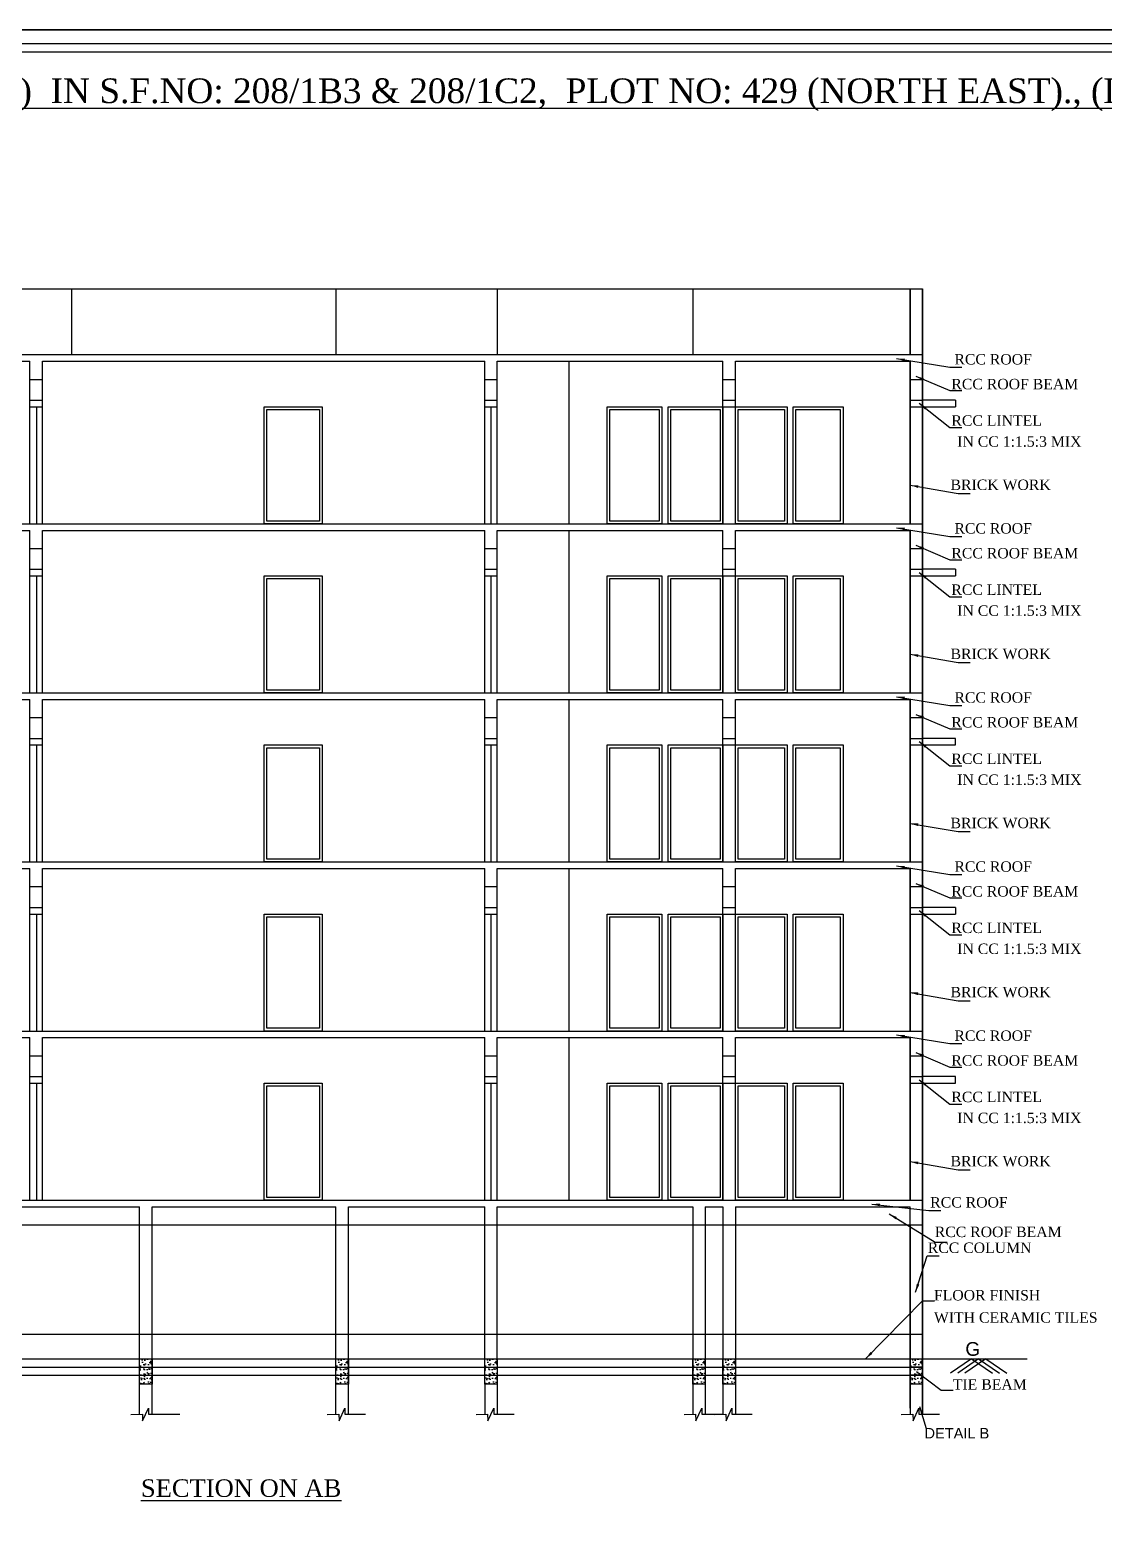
# Model space of a CAD drawing. Header units: metres. Extents: x 9178 to 9474, y -3543 to -3474.
# Drawn here: x 9263.43 to 9283.01, y -3501.46 to -3474.37 of the extents above; entities that cross this region are included whole.
import ezdxf
from ezdxf.enums import TextEntityAlignment as Align

# ---------------------------------------------------------------- set-up
doc = ezdxf.new("R2010")
doc.units = ezdxf.units.M
doc.header["$MEASUREMENT"] = 0
doc.layers.add('FLOOR-STILT', color=7, linetype='Continuous')
doc.styles.add('Isa-', font='times.ttf')
doc.styles.get("Standard").update_dxf_attribs({"font": 'arial.ttf'})
doc.styles.add('STYLE2', font='times.ttf')
doc.dimstyles.new('ISO-25', dxfattribs={"dimscale": 0, "dimtxt": 0.23, "dimasz": 0.15, "dimexe": 1.25, "dimexo": 0.625, "dimgap": 0.11, "dimtad": 0, "dimtih": 1, "dimtoh": 1, "dimzin": 1, "dimdsep": 46, "dimtxsty": 'STYLE2', "dimblk": 'OBLIQUE', "dimcen": 0, "dimse1": 1, "dimse2": 1, "dimclrd": 1, "dimclrt": 3, "dimadec": 0, "dimazin": 2, "dimtfac": 1, "dimtix": 1, "dimtofl": 0, "dimtmove": 0, "dimatfit": 3, "dimfxl": 0, "dimtolj": 1, "dimarcsym": 0})

# ---------------------------------------------------------------- blocks, each defined once
blk = doc.blocks.new('_Oblique')
at = {"color": 0, "linetype": 'ByBlock', "lineweight": -2}
blk.add_line((-0.5, -0.5), (0.5, 0.5), dxfattribs=at)

msp = doc.modelspace()

# ---------------------------------------------------------------- hatches: boundary and pattern name
h = msp.add_hatch()
h.set_pattern_fill('AR-CONC', scale=0.025, style=0)
h.set_pattern_definition([(50, (1763.14002, -2215.37521), (0.1793150457, -0.0156880337), [0.01875, -0.20625]), (355, (1763.14002, -2215.37521), (-0.0346878334, 0.1880480334), [0.015, -0.165]), (100.4514, (1763.15496, -2215.37652), (0.1446273454, 0.1723598855), [0.0159350475, -0.175285528]), (46.1842, (1763.14002, -2215.3252), (0.266810262, -0.0413797536), [0.028125, -0.309375]), (96.6356, (1763.16225, -2215.32866), (0.233665676, 0.243529468), [0.023902572, -0.26292825]), (351.1842, (1763.14002, -2215.3252), (0.233665486, 0.24352965), [0.0225, -0.2475]), (21, (1763.16502, -2215.33771), (0.149226763, -0.1006547227), [0.01875, -0.20625]), (326, (1763.16502, -2215.33771), (0.060828833, 0.1812875113), [0.015, -0.165]), (71.4514, (1763.17745, -2215.3461), (0.210055657, 0.080632624), [0.0159350475, -0.175285528]), (37.5, (1763.140016, -2215.37521), (0.00303996383, 0.08322346346), [0, -0.163, 0, -0.1675, 0, -0.165625]), (7.5, (1763.14002, -2215.37521), (0.0657673844, 0.098602928), [0, -0.0955, 0, -0.15925, 0, -0.063125]), (327.5, (1763.084266, -2215.37521), (0.13345560904, -0.00563871793), [0, -0.0625, 0, -0.195, 0, -0.25875]), (317.5, (1763.05927, -2215.37521), (0.1457965423, 0.0250262456), [0, -0.08125, 0, -0.1295, 0, -0.18375])])
h.paths.add_polyline_path([(9265.42923, -3498.57534), (9265.65923, -3498.57534), (9265.65923, -3499.03824), (9265.42923, -3499.03824)])
h = msp.add_hatch()
h.set_pattern_fill('AR-CONC', scale=0.025, style=0)
h.set_pattern_definition([(50, (1766.72002, -2215.37521), (0.1793150457, -0.0156880337), [0.01875, -0.20625]), (355, (1766.72002, -2215.37521), (-0.0346878334, 0.1880480334), [0.015, -0.165]), (100.4514, (1766.73496, -2215.37652), (0.1446273454, 0.1723598855), [0.0159350475, -0.175285528]), (46.1842, (1766.72002, -2215.32521), (0.266810262, -0.0413797536), [0.028125, -0.309375]), (96.6356, (1766.74225, -2215.32866), (0.233665676, 0.243529468), [0.023902572, -0.26292825]), (351.1842, (1766.72002, -2215.3252), (0.233665486, 0.24352965), [0.0225, -0.2475]), (21, (1766.74502, -2215.33771), (0.149226763, -0.1006547227), [0.01875, -0.20625]), (326, (1766.74502, -2215.33771), (0.060828833, 0.1812875113), [0.015, -0.165]), (71.4514, (1766.75745, -2215.3461), (0.210055657, 0.080632624), [0.0159350475, -0.175285528]), (37.5, (1766.720016, -2215.37521), (0.00303996383, 0.08322346346), [0, -0.163, 0, -0.1675, 0, -0.165625]), (7.5, (1766.72002, -2215.37521), (0.0657673844, 0.098602928), [0, -0.0955, 0, -0.15925, 0, -0.063125]), (327.5, (1766.664266, -2215.37521), (0.13345560904, -0.00563871793), [0, -0.0625, 0, -0.195, 0, -0.25875]), (317.5, (1766.63927, -2215.37521), (0.1457965423, 0.0250262456), [0, -0.08125, 0, -0.1295, 0, -0.18375])])
h.paths.add_polyline_path([(9269.00923, -3498.57534), (9269.23923, -3498.57535), (9269.23923, -3499.03824), (9269.00923, -3499.03824)])
h = msp.add_hatch()
h.set_pattern_fill('AR-CONC', scale=0.025, style=0)
h.set_pattern_definition([(50, (1769.43002, -2215.37521), (0.1793150457, -0.0156880337), [0.01875, -0.20625]), (355, (1769.43002, -2215.37521), (-0.0346878334, 0.1880480334), [0.015, -0.165]), (100.4514, (1769.44496, -2215.37652), (0.1446273454, 0.1723598855), [0.0159350475, -0.175285528]), (46.1842, (1769.43002, -2215.32521), (0.266810262, -0.0413797536), [0.028125, -0.309375]), (96.6356, (1769.45225, -2215.32866), (0.233665676, 0.243529468), [0.023902572, -0.26292825]), (351.1842, (1769.43002, -2215.3252), (0.233665486, 0.24352965), [0.0225, -0.2475]), (21, (1769.45502, -2215.33771), (0.149226763, -0.1006547227), [0.01875, -0.20625]), (326, (1769.45502, -2215.33771), (0.060828833, 0.1812875113), [0.015, -0.165]), (71.4514, (1769.46745, -2215.3461), (0.210055657, 0.080632624), [0.0159350475, -0.175285528]), (37.5, (1769.430016, -2215.37521), (0.00303996383, 0.08322346346), [0, -0.163, 0, -0.1675, 0, -0.165625]), (7.5, (1769.43002, -2215.37521), (0.0657673844, 0.098602928), [0, -0.0955, 0, -0.15925, 0, -0.063125]), (327.5, (1769.374266, -2215.37521), (0.13345560904, -0.00563871793), [0, -0.0625, 0, -0.195, 0, -0.25875]), (317.5, (1769.34927, -2215.37521), (0.1457965423, 0.0250262456), [0, -0.08125, 0, -0.1295, 0, -0.18375])])
h.paths.add_polyline_path([(9271.71923, -3498.57534), (9271.94923, -3498.57535), (9271.94923, -3499.03824), (9271.71923, -3499.03824)])
h = msp.add_hatch()
h.set_pattern_fill('AR-CONC', scale=0.025, style=0)
h.set_pattern_definition([(50, (1773.22002, -2215.37521), (0.1793150457, -0.0156880337), [0.01875, -0.20625]), (355, (1773.22002, -2215.37521), (-0.0346878334, 0.1880480334), [0.015, -0.165]), (100.4514, (1773.23496, -2215.37652), (0.1446273454, 0.1723598855), [0.0159350475, -0.175285528]), (46.1842, (1773.22002, -2215.32521), (0.266810262, -0.0413797536), [0.028125, -0.309375]), (96.6356, (1773.24225, -2215.32866), (0.233665676, 0.243529468), [0.023902572, -0.26292825]), (351.1842, (1773.22002, -2215.3252), (0.233665486, 0.24352965), [0.0225, -0.2475]), (21, (1773.24502, -2215.33771), (0.149226763, -0.1006547227), [0.01875, -0.20625]), (326, (1773.24502, -2215.33771), (0.060828833, 0.1812875113), [0.015, -0.165]), (71.4514, (1773.25745, -2215.3461), (0.210055657, 0.080632624), [0.0159350475, -0.175285528]), (37.5, (1773.220017, -2215.37521), (0.00303996383, 0.08322346346), [0, -0.163, 0, -0.1675, 0, -0.165625]), (7.5, (1773.22002, -2215.37521), (0.0657673844, 0.098602928), [0, -0.0955, 0, -0.15925, 0, -0.063125]), (327.5, (1773.16427, -2215.37521), (0.13345560904, -0.00563871793), [0, -0.0625, 0, -0.195, 0, -0.25875]), (317.5, (1773.13927, -2215.37521), (0.1457965423, 0.0250262456), [0, -0.08125, 0, -0.1295, 0, -0.18375])])
h.paths.add_polyline_path([(9275.50923, -3498.57534), (9275.73923, -3498.57535), (9275.73923, -3499.03824), (9275.50923, -3499.03824)])
h = msp.add_hatch()
h.set_pattern_fill('AR-CONC', scale=0.025, style=0)
h.set_pattern_definition([(50, (1773.77002, -2215.37521), (0.1793150457, -0.0156880337), [0.01875, -0.20625]), (355, (1773.77002, -2215.37521), (-0.0346878334, 0.1880480334), [0.015, -0.165]), (100.4514, (1773.78496, -2215.37652), (0.1446273454, 0.1723598855), [0.0159350475, -0.175285528]), (46.1842, (1773.77002, -2215.32521), (0.266810262, -0.0413797536), [0.028125, -0.309375]), (96.6356, (1773.79225, -2215.32866), (0.233665676, 0.243529468), [0.023902572, -0.26292825]), (351.1842, (1773.77002, -2215.3252), (0.233665486, 0.24352965), [0.0225, -0.2475]), (21, (1773.79502, -2215.33771), (0.149226763, -0.1006547227), [0.01875, -0.20625]), (326, (1773.79502, -2215.33771), (0.060828833, 0.1812875113), [0.015, -0.165]), (71.4514, (1773.80745, -2215.3461), (0.210055657, 0.080632624), [0.0159350475, -0.175285528]), (37.5, (1773.770016, -2215.37521), (0.00303996383, 0.08322346346), [0, -0.163, 0, -0.1675, 0, -0.165625]), (7.5, (1773.77002, -2215.37521), (0.0657673844, 0.098602928), [0, -0.0955, 0, -0.15925, 0, -0.063125]), (327.5, (1773.714266, -2215.37521), (0.13345560904, -0.00563871793), [0, -0.0625, 0, -0.195, 0, -0.25875]), (317.5, (1773.68927, -2215.37521), (0.1457965423, 0.0250262456), [0, -0.08125, 0, -0.1295, 0, -0.18375])])
h.paths.add_polyline_path([(9276.05923, -3498.57534), (9276.28923, -3498.57535), (9276.28923, -3499.03824), (9276.05923, -3499.03824)])
h = msp.add_hatch()
h.set_pattern_fill('AR-CONC', scale=0.025, style=0)
h.set_pattern_definition([(50, (1777.18002, -2215.37521), (0.1793150457, -0.0156880337), [0.01875, -0.20625]), (355, (1777.18002, -2215.37521), (-0.0346878334, 0.1880480334), [0.015, -0.165]), (100.4514, (1777.19496, -2215.37652), (0.1446273454, 0.1723598855), [0.0159350475, -0.175285528]), (46.1842, (1777.18002, -2215.3252), (0.266810262, -0.0413797536), [0.028125, -0.309375]), (96.6356, (1777.20225, -2215.32866), (0.233665676, 0.243529468), [0.023902572, -0.26292825]), (351.1842, (1777.18002, -2215.3252), (0.233665486, 0.24352965), [0.0225, -0.2475]), (21, (1777.20502, -2215.33771), (0.149226763, -0.1006547227), [0.01875, -0.20625]), (326, (1777.20502, -2215.33771), (0.060828833, 0.1812875113), [0.015, -0.165]), (71.4514, (1777.21745, -2215.3461), (0.210055657, 0.080632624), [0.0159350475, -0.175285528]), (37.5, (1777.180015, -2215.37521), (0.00303996383, 0.08322346346), [0, -0.163, 0, -0.1675, 0, -0.165625]), (7.5, (1777.180015, -2215.37521), (0.0657673844, 0.098602928), [0, -0.0955, 0, -0.15925, 0, -0.063125]), (327.5, (1777.124265, -2215.37521), (0.13345560904, -0.00563871793), [0, -0.0625, 0, -0.195, 0, -0.25875]), (317.5, (1777.09927, -2215.37521), (0.1457965423, 0.0250262456), [0, -0.08125, 0, -0.1295, 0, -0.18375])])
h.paths.add_polyline_path([(9279.46923, -3498.57534), (9279.69923, -3498.57534), (9279.69923, -3499.03824), (9279.46923, -3499.03824)])

# ---------------------------------------------------------------- linework, layer by layer
at = {"color": 3}
for p, q in [((9255.31923, -3479.08534), (9279.69923, -3479.08534)), ((9255.31923, -3480.28534), (9279.69923, -3480.28534)), ((9258.88923, -3480.40534), (9263.42923, -3480.40534)), ((9258.88923, -3480.40534), (9263.42923, -3480.40534)), ((9263.65923, -3480.40534), (9271.71923, -3480.40534)), ((9263.65923, -3480.40534), (9271.71923, -3480.40534)), ((9271.94923, -3480.40534), (9276.05923, -3480.40534)), ((9271.94923, -3480.40534), (9276.05923, -3480.40534)), ((9276.28923, -3480.40534), (9277.97923, -3480.40534)), ((9276.28923, -3480.40534), (9279.46923, -3480.40534)), ((9278.55923, -3480.40534), (9279.46923, -3480.40534)), ((9279.46923, -3480.40534), (9279.46923, -3483.36534)), ((9279.69923, -3480.28534), (9279.69923, -3499.5841)), ((9263.42923, -3480.73534), (9263.65923, -3480.73534)), ((9271.71923, -3480.73534), (9271.94923, -3480.73534)), ((9276.05923, -3480.73534), (9276.28923, -3480.73534)), ((9279.46923, -3480.73534), (9279.69923, -3480.73534)), ((9279.46923, -3480.73534), (9279.69923, -3480.73534)), ((9279.46923, -3481.11534), (9279.69923, -3481.11534)), ((9279.46923, -3481.23534), (9279.69923, -3481.23534)), ((9255.31923, -3483.36534), (9279.69923, -3483.36534)), ((9258.88923, -3483.48534), (9263.42923, -3483.48534)), ((9263.65923, -3483.48534), (9271.71923, -3483.48534)), ((9263.65923, -3483.48534), (9271.71923, -3483.48534)), ((9271.94923, -3483.48534), (9276.05923, -3483.48534)), ((9271.94923, -3483.48534), (9276.05923, -3483.48534)), ((9276.28923, -3483.48534), (9277.97923, -3483.48534)), ((9276.28923, -3483.48534), (9279.46923, -3483.48534)), ((9278.55923, -3483.48534), (9279.46923, -3483.48534)), ((9279.46923, -3483.48534), (9279.46923, -3486.44534)), ((9263.42923, -3483.81534), (9263.65923, -3483.81534)), ((9271.71923, -3483.81534), (9271.94923, -3483.81534)), ((9276.05923, -3483.81534), (9276.28923, -3483.81534)), ((9279.46923, -3483.81534), (9279.69923, -3483.81534)), ((9279.46923, -3483.81534), (9279.69923, -3483.81534)), ((9279.46923, -3484.19534), (9279.69923, -3484.19534)), ((9279.46923, -3484.31534), (9279.69923, -3484.31534)), ((9255.31923, -3486.44534), (9279.69923, -3486.44534)), ((9258.88923, -3486.56534), (9263.42923, -3486.56534)), ((9263.65923, -3486.56534), (9271.71923, -3486.56534)), ((9263.65923, -3486.56534), (9271.71923, -3486.56534)), ((9271.94923, -3486.56534), (9276.05923, -3486.56534)), ((9271.94923, -3486.56534), (9276.05923, -3486.56534)), ((9276.28923, -3486.56534), (9277.97923, -3486.56534)), ((9276.28923, -3486.56534), (9279.46923, -3486.56534)), ((9278.55923, -3486.56534), (9279.46923, -3486.56534)), ((9279.46923, -3486.56534), (9279.46923, -3489.52534)), ((9263.42923, -3486.89534), (9263.65923, -3486.89534)), ((9271.71923, -3486.89534), (9271.94923, -3486.89534)), ((9276.05923, -3486.89534), (9276.28923, -3486.89534)), ((9279.46923, -3486.89534), (9279.69923, -3486.89534)), ((9279.46923, -3486.89534), (9279.69923, -3486.89534)), ((9279.46923, -3487.27534), (9279.69923, -3487.27534)), ((9279.46923, -3487.39534), (9279.69923, -3487.39534)), ((9255.31923, -3489.52534), (9279.69923, -3489.52534)), ((9258.88923, -3489.64534), (9263.42923, -3489.64534)), ((9263.65923, -3489.64534), (9271.71923, -3489.64534)), ((9263.65923, -3489.64534), (9271.71923, -3489.64534)), ((9271.94923, -3489.64534), (9276.05923, -3489.64534)), ((9271.94923, -3489.64534), (9276.05923, -3489.64534)), ((9276.28923, -3489.64534), (9277.97923, -3489.64534)), ((9276.28923, -3489.64534), (9279.46923, -3489.64534)), ((9278.55923, -3489.64534), (9279.46923, -3489.64534)), ((9279.46923, -3489.64534), (9279.46923, -3492.60534)), ((9263.42923, -3489.97534), (9263.65923, -3489.97534)), ((9271.71923, -3489.97534), (9271.94923, -3489.97534)), ((9276.05923, -3489.97534), (9276.28923, -3489.97534)), ((9279.46923, -3489.97534), (9279.69923, -3489.97534)), ((9279.46923, -3489.97534), (9279.69923, -3489.97534)), ((9279.46923, -3490.35534), (9279.69923, -3490.35534)), ((9279.46923, -3490.47534), (9279.69923, -3490.47534)), ((9255.31923, -3492.60534), (9279.69923, -3492.60534)), ((9258.77923, -3492.72534), (9263.42923, -3492.72534)), ((9263.65923, -3492.72534), (9271.71923, -3492.72534)), ((9271.94923, -3492.72534), (9276.05923, -3492.72534)), ((9276.28923, -3492.72534), (9279.46923, -3492.72534)), ((9279.46923, -3492.72534), (9279.46923, -3495.68534)), ((9263.42923, -3493.05534), (9263.65923, -3493.05534)), ((9271.71923, -3493.05534), (9271.94923, -3493.05534)), ((9276.05923, -3493.05534), (9276.28923, -3493.05534)), ((9279.46923, -3493.05534), (9279.69923, -3493.05534)), ((9279.46923, -3493.05534), (9279.69923, -3493.05534)), ((9279.46923, -3493.43534), (9279.69923, -3493.43534)), ((9279.46923, -3493.55534), (9279.69923, -3493.55534)), ((9255.31923, -3495.68534), (9279.69923, -3495.68534)), ((9262.43923, -3495.80534), (9265.42923, -3495.80534)), ((9265.65923, -3495.80534), (9269.00923, -3495.80534)), ((9269.23923, -3495.80534), (9271.71923, -3495.80534)), ((9269.23923, -3495.80534), (9271.71923, -3495.80534)), ((9271.94923, -3495.80534), (9275.50923, -3495.80534)), ((9271.94923, -3495.80534), (9275.50923, -3495.80534)), ((9275.73923, -3495.80534), (9276.05923, -3495.80534)), ((9275.73923, -3495.80534), (9276.05923, -3495.80534)), ((9276.28923, -3495.80534), (9277.73923, -3495.80534)), ((9276.28923, -3495.80534), (9279.46923, -3495.80534)), ((9279.69923, -3499.4641), (9279.69923, -3495.68534)), ((9255.31923, -3496.13534), (9279.69923, -3496.13534)), ((9279.46923, -3496.13534), (9279.46923, -3498.57534)), ((9279.46923, -3496.20534), (9279.46923, -3499.4641)), ((9279.46923, -3499.4641), (9279.46923, -3496.20534)), ((9254.08377, -3498.57534), (9281.60252, -3498.57534))]:
    msp.add_line(p, q, dxfattribs=at)
at = {"color": 92}
for p, q in [((9264.18923, -3479.08534), (9264.18923, -3480.28534)), ((9264.18923, -3479.08534), (9264.18923, -3480.28534)), ((9269.00923, -3479.08534), (9269.00923, -3480.28534)), ((9269.00923, -3479.08534), (9269.00923, -3480.28534)), ((9271.94923, -3479.08534), (9271.94923, -3480.28534)), ((9271.94923, -3479.08534), (9271.94923, -3480.28534)), ((9279.46923, -3480.28534), (9279.46923, -3479.08534)), ((9279.46923, -3479.08534), (9279.46923, -3480.28534)), ((9279.46923, -3480.28534), (9279.46923, -3479.08534)), ((9279.69923, -3499.5841), (9279.69923, -3479.08534)), ((9279.69923, -3479.08534), (9279.69923, -3480.28534)), ((9279.69923, -3499.5841), (9279.69923, -3479.08534)), ((9263.42923, -3483.36534), (9263.42923, -3480.40534)), ((9263.65923, -3483.36534), (9263.65923, -3480.40534)), ((9271.71923, -3483.36534), (9271.71923, -3480.40534)), ((9271.94923, -3483.36534), (9271.94923, -3480.40534)), ((9273.25923, -3483.36534), (9273.25923, -3480.40534)), ((9276.05923, -3483.36534), (9276.05923, -3480.40534)), ((9276.28923, -3483.36534), (9276.28923, -3480.40534)), ((9279.46923, -3483.36534), (9279.46923, -3480.39697)), ((9279.46923, -3483.36534), (9279.46923, -3480.39697)), ((9263.42923, -3481.11534), (9263.65923, -3481.11534)), ((9263.42923, -3481.23534), (9263.65923, -3481.23534)), ((9263.55206, -3481.23534), (9263.55206, -3483.36534)), ((9271.71923, -3481.11534), (9271.94923, -3481.11534)), ((9271.71923, -3481.23534), (9271.94923, -3481.23534)), ((9271.83023, -3481.23534), (9271.83023, -3483.36534)), ((9273.94923, -3481.23534), (9274.94923, -3481.23534)), ((9275.05923, -3481.23534), (9276.28923, -3481.23534)), ((9276.05923, -3481.11534), (9276.28923, -3481.11534)), ((9280.29923, -3481.11534), (9279.69923, -3481.11534)), ((9279.69923, -3481.23534), (9280.29923, -3481.23534)), ((9280.29923, -3481.11534), (9280.29923, -3481.23534)), ((9263.42923, -3486.44534), (9263.42923, -3483.48534)), ((9263.65923, -3486.44534), (9263.65923, -3483.48534)), ((9271.71923, -3486.44534), (9271.71923, -3483.48534)), ((9271.94923, -3486.44534), (9271.94923, -3483.48534)), ((9273.25923, -3486.44534), (9273.25923, -3483.48534)), ((9276.05923, -3486.44534), (9276.05923, -3483.48534)), ((9276.28923, -3486.44534), (9276.28923, -3483.48534)), ((9279.46923, -3486.44534), (9279.46923, -3483.47697)), ((9279.46923, -3486.44534), (9279.46923, -3483.47697)), ((9263.42923, -3484.19534), (9263.65923, -3484.19534)), ((9271.71923, -3484.19534), (9271.94923, -3484.19534)), ((9276.05923, -3484.19534), (9276.28923, -3484.19534)), ((9280.29923, -3484.19534), (9279.69923, -3484.19534)), ((9280.29923, -3484.19534), (9280.29923, -3484.31534)), ((9263.42923, -3484.31534), (9263.65923, -3484.31534)), ((9263.55206, -3484.31534), (9263.55206, -3486.44534)), ((9271.71923, -3484.31534), (9271.94923, -3484.31534)), ((9271.83023, -3484.31534), (9271.83023, -3486.44534)), ((9273.94923, -3484.31534), (9274.94923, -3484.31534)), ((9275.05923, -3484.31534), (9276.28923, -3484.31534)), ((9279.69923, -3484.31534), (9280.29923, -3484.31534)), ((9263.42923, -3489.52534), (9263.42923, -3486.56534)), ((9263.65923, -3489.52534), (9263.65923, -3486.56534)), ((9271.71923, -3489.52534), (9271.71923, -3486.56534)), ((9271.94923, -3489.52534), (9271.94923, -3486.56534)), ((9273.25923, -3489.52534), (9273.25923, -3486.56534)), ((9276.05923, -3489.52534), (9276.05923, -3486.56534)), ((9276.28923, -3489.52534), (9276.28923, -3486.56534)), ((9279.46923, -3489.52534), (9279.46923, -3486.55697)), ((9279.46923, -3489.52534), (9279.46923, -3486.55697)), ((9263.42923, -3487.27534), (9263.65923, -3487.27534)), ((9271.71923, -3487.27534), (9271.94923, -3487.27534)), ((9276.05923, -3487.27534), (9276.28923, -3487.27534)), ((9280.29923, -3487.27534), (9279.69923, -3487.27534)), ((9280.29923, -3487.39534), (9280.29923, -3487.27534)), ((9263.42923, -3487.39534), (9263.65923, -3487.39534)), ((9263.55206, -3487.39534), (9263.55206, -3489.52534)), ((9271.71923, -3487.39534), (9271.94923, -3487.39534)), ((9271.83023, -3487.39534), (9271.83023, -3489.52534)), ((9273.94923, -3487.39534), (9274.94923, -3487.39534)), ((9275.05923, -3487.39534), (9276.28923, -3487.39534)), ((9279.69923, -3487.39534), (9280.29923, -3487.39534)), ((9263.42923, -3492.60534), (9263.42923, -3489.64534)), ((9263.65923, -3492.60534), (9263.65923, -3489.64534)), ((9271.71923, -3492.60534), (9271.71923, -3489.64534)), ((9271.94923, -3492.60534), (9271.94923, -3489.64534)), ((9273.25923, -3492.60534), (9273.25923, -3489.64534)), ((9276.05923, -3492.60534), (9276.05923, -3489.64534)), ((9276.28923, -3492.60534), (9276.28923, -3489.64534)), ((9279.46923, -3492.60534), (9279.46923, -3489.63697)), ((9279.46923, -3492.60534), (9279.46923, -3489.63697)), ((9263.42923, -3490.35534), (9263.65923, -3490.35534)), ((9263.42923, -3490.47534), (9263.65923, -3490.47534)), ((9263.55206, -3490.47534), (9263.55206, -3492.60534)), ((9271.71923, -3490.35534), (9271.94923, -3490.35534)), ((9271.71923, -3490.47534), (9271.94923, -3490.47534)), ((9271.83023, -3490.47534), (9271.83023, -3492.60534)), ((9273.94923, -3490.47534), (9274.94923, -3490.47534)), ((9275.05923, -3490.47534), (9276.28923, -3490.47534)), ((9276.05923, -3490.35534), (9276.28923, -3490.35534)), ((9280.29923, -3490.35534), (9279.69923, -3490.35534)), ((9279.69923, -3490.47534), (9280.29923, -3490.47534)), ((9280.29923, -3490.35534), (9280.29923, -3490.47534)), ((9263.42923, -3495.68534), (9263.42923, -3492.72534)), ((9263.65923, -3495.68534), (9263.65923, -3492.72534)), ((9271.71923, -3495.68534), (9271.71923, -3492.72534)), ((9271.94923, -3495.68534), (9271.94923, -3492.72534)), ((9273.25923, -3495.68534), (9273.25923, -3492.72534)), ((9276.05923, -3495.68534), (9276.05923, -3492.72534)), ((9276.28923, -3495.68534), (9276.28923, -3492.72534)), ((9279.46923, -3495.68534), (9279.46923, -3492.72534)), ((9279.46923, -3495.68534), (9279.46923, -3492.72534)), ((9263.42923, -3493.43534), (9263.65923, -3493.43534)), ((9271.71923, -3493.43534), (9271.94923, -3493.43534)), ((9276.05923, -3493.43534), (9276.28923, -3493.43534)), ((9280.29923, -3493.43534), (9279.69923, -3493.43534)), ((9280.29923, -3493.55534), (9280.29923, -3493.43534)), ((9263.42923, -3493.55534), (9263.65923, -3493.55534)), ((9263.55206, -3493.55534), (9263.55206, -3495.68534)), ((9271.71923, -3493.55534), (9271.94923, -3493.55534)), ((9271.83023, -3493.55534), (9271.83023, -3495.68534)), ((9273.94923, -3493.55534), (9274.94923, -3493.55534)), ((9275.05923, -3493.55534), (9276.28923, -3493.55534)), ((9279.69923, -3493.55534), (9280.29923, -3493.55534)), ((9265.42923, -3499.58343), (9265.42923, -3495.80534)), ((9265.65923, -3499.5841), (9265.65923, -3495.80534)), ((9269.00923, -3499.58343), (9269.00923, -3495.80534)), ((9269.23923, -3499.5841), (9269.23923, -3495.80534)), ((9271.71923, -3498.57534), (9271.71923, -3495.80534)), ((9271.94923, -3498.57534), (9271.94923, -3495.80534)), ((9275.50923, -3495.80534), (9275.50923, -3499.58343)), ((9275.73923, -3495.80534), (9275.73923, -3499.5841)), ((9276.05923, -3495.80534), (9276.05923, -3499.58343)), ((9276.28923, -3495.80534), (9276.28923, -3499.5841)), ((9279.46923, -3499.4761), (9279.46923, -3495.80534)), ((9279.46923, -3499.4761), (9279.46923, -3495.80534)), ((9271.71923, -3499.03824), (9271.71923, -3499.58343)), ((9271.94923, -3499.03824), (9271.94923, -3499.5841))]:
    msp.add_line(p, q, dxfattribs=at)
at = {"color": 2}
for p, q in [((9264.18923, -3479.08534), (9264.18923, -3480.28534)), ((9269.00923, -3479.08534), (9269.00923, -3480.28534)), ((9271.94923, -3479.08534), (9271.94923, -3480.28534)), ((9275.50923, -3479.08534), (9275.50923, -3480.28534))]:
    msp.add_line(p, q, dxfattribs=at)
at = {"color": 7}
for p, q in [((9255.31923, -3498.12534), (9279.69923, -3498.12534)), ((9253.80787, -3498.57534), (9277.73923, -3498.57534)), ((9279.46923, -3498.57534), (9279.46923, -3499.58213)), ((9258.65923, -3498.87534), (9279.46923, -3498.87534)), ((9258.66329, -3498.72534), (9279.46923, -3498.72534)), ((9258.88923, -3498.87534), (9279.46923, -3498.87534)), ((9278.55923, -3498.72534), (9279.69923, -3498.72534)), ((9278.55923, -3498.87534), (9279.69923, -3498.87534)), ((9278.55923, -3498.87534), (9279.69923, -3498.87534)), ((9279.69923, -3498.72534), (9279.46923, -3498.72534)), ((9279.69923, -3498.87534), (9279.46923, -3498.87534)), ((9279.69923, -3498.87534), (9279.46923, -3498.87534))]:
    msp.add_line(p, q, dxfattribs=at)
at = {"color": 3, "lineweight": 25}
for p, q in [((9280.58932, -3498.57534), (9280.20745, -3498.83944)), ((9280.71912, -3498.57534), (9280.33725, -3498.83944)), ((9280.84895, -3498.57534), (9280.46707, -3498.83944)), ((9280.5893, -3498.57534), (9280.97118, -3498.83944)), ((9280.71912, -3498.57534), (9281.101, -3498.83944)), ((9280.84895, -3498.57534), (9281.23082, -3498.83944))]:
    msp.add_line(p, q, dxfattribs=at)
at = {"color": 4}
msp.add_line((9279.76772, -3499.84832), (9279.64513, -3499.45094), dxfattribs=at)
for points in [[(9221.84667, -3474.36744), (9328.0963, -3474.36744), (9328.0963, -3541.59487), (9221.84667, -3541.59487)], [(9222.09667, -3474.61744), (9327.8463, -3474.61744), (9327.8463, -3541.34487), (9222.09667, -3541.34487)], [(9222.24667, -3474.76744), (9327.6963, -3474.76744), (9327.6963, -3541.19487), (9222.24667, -3541.19487)]]:
    msp.add_lwpolyline(points, close=True, dxfattribs=at)
at = {"color": 92}
for points in [[(9267.69819, -3481.23534), (9268.75819, -3481.23534), (9268.75819, -3483.36534), (9267.69819, -3483.36534)], [(9267.74819, -3481.28534), (9268.70819, -3481.28534), (9268.70819, -3483.31534), (9267.74819, -3483.31534)], [(9273.94923, -3481.23534), (9274.94923, -3481.23534), (9274.94923, -3483.36534), (9273.94923, -3483.36534)], [(9273.99923, -3481.28534), (9274.89923, -3481.28534), (9274.89923, -3483.31534), (9273.99923, -3483.31534)], [(9275.05923, -3481.23534), (9276.05923, -3481.23534), (9276.05923, -3483.36534), (9275.05923, -3483.36534)], [(9275.10923, -3481.28534), (9276.00923, -3481.28534), (9276.00923, -3483.31534), (9275.10923, -3483.31534)], [(9276.28923, -3481.23534), (9277.22923, -3481.23534), (9277.22923, -3483.36534), (9276.28923, -3483.36534)], [(9276.33923, -3481.28534), (9277.17923, -3481.28534), (9277.17923, -3483.31534), (9276.33923, -3483.31534)], [(9277.33923, -3481.23534), (9278.24923, -3481.23534), (9278.24923, -3483.36534), (9277.33923, -3483.36534)], [(9277.38923, -3481.28534), (9278.19923, -3481.28534), (9278.19923, -3483.31534), (9277.38923, -3483.31534)], [(9267.69819, -3484.31534), (9268.75819, -3484.31534), (9268.75819, -3486.44534), (9267.69819, -3486.44534)], [(9267.74819, -3484.36534), (9268.70819, -3484.36534), (9268.70819, -3486.39534), (9267.74819, -3486.39534)], [(9273.94923, -3484.31534), (9274.94923, -3484.31534), (9274.94923, -3486.44534), (9273.94923, -3486.44534)], [(9273.99923, -3484.36534), (9274.89923, -3484.36534), (9274.89923, -3486.39534), (9273.99923, -3486.39534)], [(9275.05923, -3484.31534), (9276.05923, -3484.31534), (9276.05923, -3486.44534), (9275.05923, -3486.44534)], [(9275.10923, -3484.36534), (9276.00923, -3484.36534), (9276.00923, -3486.39534), (9275.10923, -3486.39534)], [(9276.28923, -3484.31534), (9277.22923, -3484.31534), (9277.22923, -3486.44534), (9276.28923, -3486.44534)], [(9276.33923, -3484.36534), (9277.17923, -3484.36534), (9277.17923, -3486.39534), (9276.33923, -3486.39534)], [(9277.33923, -3484.31534), (9278.24923, -3484.31534), (9278.24923, -3486.44534), (9277.33923, -3486.44534)], [(9277.38923, -3484.36534), (9278.19923, -3484.36534), (9278.19923, -3486.39534), (9277.38923, -3486.39534)], [(9267.69819, -3487.39534), (9268.75819, -3487.39534), (9268.75819, -3489.52534), (9267.69819, -3489.52534)], [(9267.74819, -3487.44534), (9268.70819, -3487.44534), (9268.70819, -3489.47534), (9267.74819, -3489.47534)], [(9273.94923, -3487.39534), (9274.94923, -3487.39534), (9274.94923, -3489.52534), (9273.94923, -3489.52534)], [(9273.99923, -3487.44534), (9274.89923, -3487.44534), (9274.89923, -3489.47534), (9273.99923, -3489.47534)], [(9275.05923, -3487.39534), (9276.05923, -3487.39534), (9276.05923, -3489.52534), (9275.05923, -3489.52534)], [(9275.10923, -3487.44534), (9276.00923, -3487.44534), (9276.00923, -3489.47534), (9275.10923, -3489.47534)], [(9276.28923, -3487.39534), (9277.22923, -3487.39534), (9277.22923, -3489.52534), (9276.28923, -3489.52534)], [(9276.33923, -3487.44534), (9277.17923, -3487.44534), (9277.17923, -3489.47534), (9276.33923, -3489.47534)], [(9277.33923, -3487.39534), (9278.24923, -3487.39534), (9278.24923, -3489.52534), (9277.33923, -3489.52534)], [(9277.38923, -3487.44534), (9278.19923, -3487.44534), (9278.19923, -3489.47534), (9277.38923, -3489.47534)], [(9267.69819, -3490.47534), (9268.75819, -3490.47534), (9268.75819, -3492.60534), (9267.69819, -3492.60534)], [(9267.74819, -3490.52534), (9268.70819, -3490.52534), (9268.70819, -3492.55534), (9267.74819, -3492.55534)], [(9273.94923, -3490.47534), (9274.94923, -3490.47534), (9274.94923, -3492.60534), (9273.94923, -3492.60534)], [(9273.99923, -3490.52534), (9274.89923, -3490.52534), (9274.89923, -3492.55534), (9273.99923, -3492.55534)], [(9275.05923, -3490.47534), (9276.05923, -3490.47534), (9276.05923, -3492.60534), (9275.05923, -3492.60534)], [(9275.10923, -3490.52534), (9276.00923, -3490.52534), (9276.00923, -3492.55534), (9275.10923, -3492.55534)], [(9276.28923, -3490.47534), (9277.22923, -3490.47534), (9277.22923, -3492.60534), (9276.28923, -3492.60534)], [(9276.33923, -3490.52534), (9277.17923, -3490.52534), (9277.17923, -3492.55534), (9276.33923, -3492.55534)], [(9277.33923, -3490.47534), (9278.24923, -3490.47534), (9278.24923, -3492.60534), (9277.33923, -3492.60534)], [(9277.38923, -3490.52534), (9278.19923, -3490.52534), (9278.19923, -3492.55534), (9277.38923, -3492.55534)], [(9267.69819, -3493.55534), (9268.75819, -3493.55534), (9268.75819, -3495.68534), (9267.69819, -3495.68534)], [(9267.74819, -3493.60534), (9268.70819, -3493.60534), (9268.70819, -3495.63534), (9267.74819, -3495.63534)], [(9273.94923, -3493.55534), (9274.94923, -3493.55534), (9274.94923, -3495.68534), (9273.94923, -3495.68534)], [(9273.99923, -3493.60534), (9274.89923, -3493.60534), (9274.89923, -3495.63534), (9273.99923, -3495.63534)], [(9275.05923, -3493.55534), (9276.05923, -3493.55534), (9276.05923, -3495.68534), (9275.05923, -3495.68534)], [(9275.10923, -3493.60534), (9276.00923, -3493.60534), (9276.00923, -3495.63534), (9275.10923, -3495.63534)], [(9276.28923, -3493.55534), (9277.22923, -3493.55534), (9277.22923, -3495.68534), (9276.28923, -3495.68534)], [(9276.33923, -3493.60534), (9277.17923, -3493.60534), (9277.17923, -3495.63534), (9276.33923, -3495.63534)], [(9277.33923, -3493.55534), (9278.24923, -3493.55534), (9278.24923, -3495.68534), (9277.33923, -3495.68534)], [(9277.38923, -3493.60534), (9278.19923, -3493.60534), (9278.19923, -3495.63534), (9277.38923, -3495.63534)]]:
    msp.add_lwpolyline(points, close=True, dxfattribs=at)
at = {"color": 7}
for points in [[(9265.42923, -3498.57534), (9265.65923, -3498.57534), (9265.65923, -3499.03824), (9265.42923, -3499.03824)], [(9265.42923, -3498.57534), (9265.65923, -3498.57534), (9265.65923, -3499.03824), (9265.42923, -3499.03824)], [(9269.00923, -3498.57534), (9269.23923, -3498.57535), (9269.23923, -3499.03824), (9269.00923, -3499.03824)], [(9269.00923, -3498.57534), (9269.23923, -3498.57535), (9269.23923, -3499.03824), (9269.00923, -3499.03824)], [(9271.71923, -3498.57534), (9271.94923, -3498.57535), (9271.94923, -3499.03824), (9271.71923, -3499.03824)], [(9271.71923, -3498.57534), (9271.94923, -3498.57535), (9271.94923, -3499.03824), (9271.71923, -3499.03824)], [(9275.50923, -3498.57534), (9275.73923, -3498.57535), (9275.73923, -3499.03824), (9275.50923, -3499.03824)], [(9275.50923, -3498.57534), (9275.73923, -3498.57535), (9275.73923, -3499.03824), (9275.50923, -3499.03824)], [(9276.05923, -3498.57534), (9276.28923, -3498.57535), (9276.28923, -3499.03824), (9276.05923, -3499.03824)], [(9276.05923, -3498.57534), (9276.28923, -3498.57535), (9276.28923, -3499.03824), (9276.05923, -3499.03824)], [(9279.46923, -3498.57534), (9279.69923, -3498.57534), (9279.69923, -3499.03824), (9279.46923, -3499.03824)], [(9279.46923, -3498.57534), (9279.69923, -3498.57534), (9279.69923, -3499.03824), (9279.46923, -3499.03824)]]:
    msp.add_lwpolyline(points, close=True, dxfattribs=at)
for points in [[(9265.27141, -3499.58733), (9265.48149, -3499.58213), (9265.48681, -3499.70255), (9265.59325, -3499.47458), (9265.59325, -3499.5841), (9266.16466, -3499.5841)], [(9268.85141, -3499.58733), (9269.06149, -3499.58213), (9269.06681, -3499.70256), (9269.17325, -3499.47458), (9269.17325, -3499.5841), (9269.54536, -3499.5841)], [(9271.56141, -3499.58733), (9271.77149, -3499.58213), (9271.77681, -3499.70256), (9271.88325, -3499.47458), (9271.88325, -3499.5841), (9272.25536, -3499.5841)], [(9275.35141, -3499.58733), (9275.5615, -3499.58213), (9275.56681, -3499.70256), (9275.67325, -3499.47458), (9275.67325, -3499.5841), (9276.04536, -3499.5841)], [(9275.90141, -3499.58733), (9276.11149, -3499.58213), (9276.11681, -3499.70256), (9276.22325, -3499.47458), (9276.22325, -3499.5841), (9276.59536, -3499.5841)], [(9279.30947, -3499.58733), (9279.51956, -3499.58213), (9279.52488, -3499.70256), (9279.63132, -3499.47458), (9279.63132, -3499.5841), (9280.00343, -3499.5841)]]:
    msp.add_lwpolyline(points, dxfattribs=at)
at = {"layer": 'FLOOR-STILT', "color": 64}
msp.add_lwpolyline([(9221.84667, -3541.59487), (9328.0963, -3541.59487), (9328.0963, -3474.36744), (9221.84667, -3474.36744)], close=True, dxfattribs=at)

# ---------------------------------------------------------------- texts
at = {"color": 3, "style": 'Isa-'}
msp.add_text('%%UPLAN SHOWING THE PROPOSED  CONSTRUCTION OF RESIDENTIAL APARTMENT BUILDING  (AFFORDABLE HOUSING PROJECT)  IN S.F.NO: 208/1B3 & 208/1C2,  PLOT NO: 429 (NORTH EAST)., (L.P(R)/NTDA No.: 1/2020) MORAIS CITY EXTENSION-I , KEELAKURICHI VILLAGE & PANCHAYAT,', height=0.45, dxfattribs=at).set_placement((9222.66889, -3475.70382))
at = {"color": 4, "lineweight": 25, "style": 'Isa-'}
for s, p in [('RCC ROOF ', (9280.27792, -3480.46444)), ('RCC ROOF BEAM ', (9280.22216, -3480.91638)), ('RCC LINTEL ', (9280.22273, -3481.58033)), (' IN CC 1:1.5:3 MIX', (9280.25768, -3481.96223)), ('BRICK WORK', (9280.20745, -3482.75036)), ('RCC ROOF ', (9280.27792, -3483.54444)), ('RCC ROOF BEAM ', (9280.22216, -3483.99638)), ('RCC LINTEL ', (9280.22273, -3484.66033)), (' IN CC 1:1.5:3 MIX', (9280.25768, -3485.04223)), ('BRICK WORK', (9280.20745, -3485.83036)), ('RCC ROOF ', (9280.27792, -3486.62444)), ('RCC ROOF BEAM ', (9280.22216, -3487.07638)), ('RCC LINTEL ', (9280.22273, -3487.74033)), (' IN CC 1:1.5:3 MIX', (9280.25768, -3488.12223)), ('BRICK WORK', (9280.20745, -3488.91036)), ('RCC ROOF ', (9280.27792, -3489.70444)), ('RCC ROOF BEAM ', (9280.22216, -3490.15638)), ('RCC LINTEL ', (9280.22273, -3490.82033)), (' IN CC 1:1.5:3 MIX', (9280.25768, -3491.20223)), ('BRICK WORK', (9280.20745, -3491.99036)), ('RCC ROOF ', (9280.27792, -3492.78444)), ('RCC ROOF BEAM ', (9280.22216, -3493.23638)), ('RCC LINTEL ', (9280.22273, -3493.90033)), (' IN CC 1:1.5:3 MIX', (9280.25768, -3494.28223)), ('BRICK WORK', (9280.20745, -3495.07036)), ('RCC ROOF ', (9279.83723, -3495.82013)), ('RCC ROOF BEAM ', (9279.91956, -3496.35819)), ('RCC COLUMN', (9279.79214, -3496.64761)), ('FLOOR FINISH', (9279.90482, -3497.51209)), ('WITH CERAMIC TILES', (9279.90482, -3497.91803)), ('TIE BEAM', (9280.24885, -3499.13682))]:
    msp.add_text(s, height=0.19, dxfattribs=at).set_placement(p)
at = {"color": 2, "lineweight": 25}
msp.add_text('G', height=0.25, dxfattribs=at).set_placement((9280.61279, -3498.52104), align=Align.CENTER)
at = {"color": 4, "lineweight": 25}
msp.add_text('DETAIL B', height=0.19, dxfattribs=at).set_placement((9279.73356, -3500.02612))
at = {"color": 2, "lineweight": 25, "style": 'Isa-'}
msp.add_text('%%USECTION ON AB', height=0.32, dxfattribs=at).set_placement((9265.45531, -3501.09094))
msp.add_text('%%USECTION ON AB', height=0.32, dxfattribs=at).set_placement((9265.45531, -3501.09094))

# ---------------------------------------------------------------- leaders
at = {"color": 1}
for points in [[(9279.22337, -3480.35686), (9280.19369, -3480.51517), (9280.41305, -3480.51517)], [(9279.57508, -3480.67835), (9280.19369, -3480.94062), (9280.41305, -3480.94062)], [(9279.46923, -3482.66237), (9280.34638, -3482.81325), (9280.56574, -3482.81325)], [(9279.22337, -3483.43686), (9280.19369, -3483.59517), (9280.41305, -3483.59517)], [(9279.57508, -3483.75835), (9280.19369, -3484.02062), (9280.41305, -3484.02062)], [(9279.46923, -3485.74237), (9280.34638, -3485.89325), (9280.56574, -3485.89325)], [(9279.22337, -3486.51686), (9280.19369, -3486.67517), (9280.41305, -3486.67517)], [(9279.57508, -3486.83835), (9280.19369, -3487.10062), (9280.41305, -3487.10062)], [(9279.46923, -3488.82237), (9280.34638, -3488.97325), (9280.56574, -3488.97325)], [(9279.22337, -3489.59686), (9280.19369, -3489.75517), (9280.41305, -3489.75517)], [(9279.57508, -3489.91835), (9280.19369, -3490.18062), (9280.41305, -3490.18062)], [(9279.46923, -3491.90237), (9280.34638, -3492.05325), (9280.56574, -3492.05325)], [(9279.22337, -3492.67686), (9280.19369, -3492.83517), (9280.41305, -3492.83517)], [(9279.57508, -3492.99835), (9280.19369, -3493.26062), (9280.41305, -3493.26062)], [(9279.46923, -3494.98237), (9280.34638, -3495.13325), (9280.56574, -3495.13325)], [(9278.77057, -3495.75686), (9279.81213, -3495.8737), (9280.0315, -3495.8737)], [(9279.08899, -3495.9357), (9279.92868, -3496.4506), (9280.14804, -3496.4506)], [(9278.66068, -3498.57534), (9279.69389, -3497.52257), (9279.91325, -3497.52257)], [(9279.5842, -3498.80678), (9280.03792, -3499.1473), (9280.25729, -3499.1473)]]:
    msp.add_leader(points, dimstyle='ISO-25', override={"dimscale": 1}, dxfattribs=at)
for points in [[(9279.63851, -3481.17139), (9280.19369, -3481.61454), (9280.41305, -3481.61454)], [(9279.63851, -3484.25139), (9280.19369, -3484.69454), (9280.41305, -3484.69454)], [(9279.63851, -3487.33139), (9280.19369, -3487.77454), (9280.41305, -3487.77454)], [(9279.63851, -3490.41139), (9280.19369, -3490.85454), (9280.41305, -3490.85454)], [(9279.63851, -3493.49139), (9280.19369, -3493.93454), (9280.41305, -3493.93454)], [(9279.56909, -3497.35983), (9279.7813, -3496.70261), (9280.00067, -3496.70261)]]:
    msp.add_leader(points, dimstyle='ISO-25', override={"dimscale": 1})

doc.saveas('drawing.dxf')
